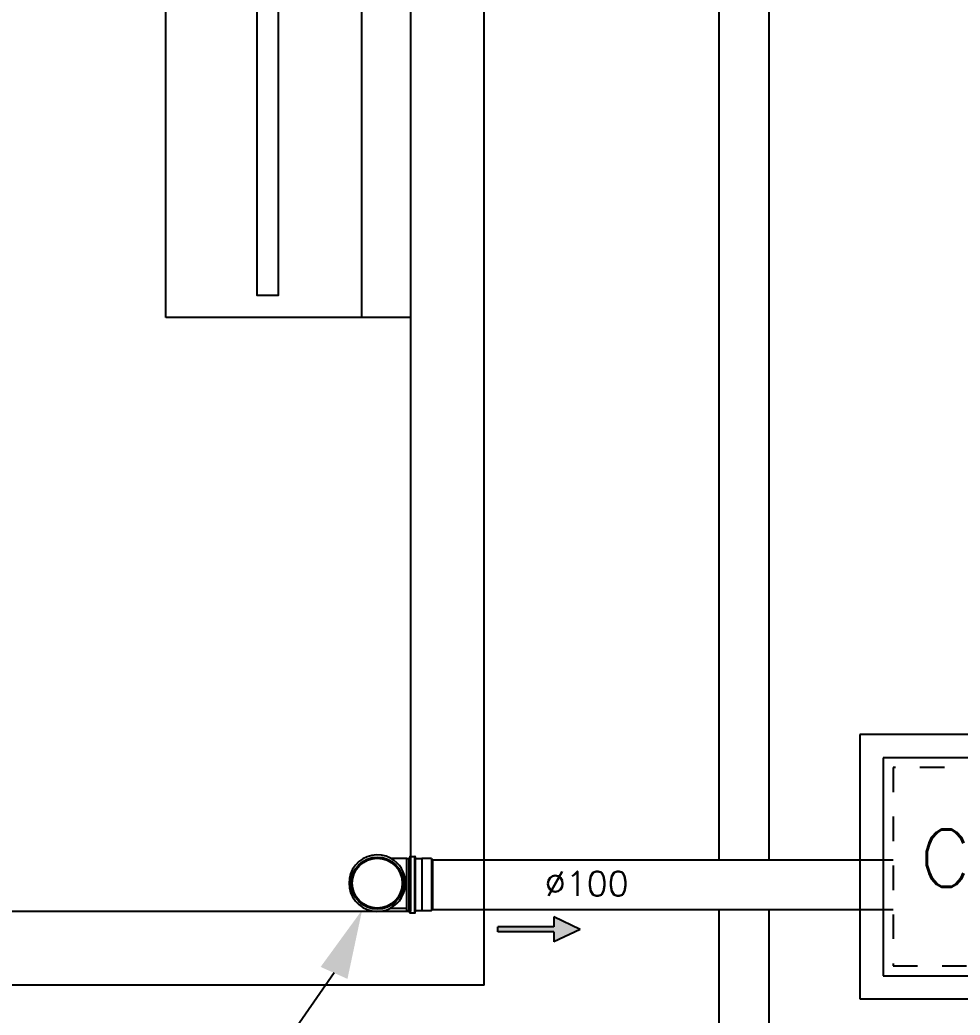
# Model space of a CAD drawing. Header units: millimetres. Extents: x 3923 to 4007, y 744 to 982.
# Drawn here: x 3974.917 to 3978.756, y 821.781 to 825.846 of the extents above; entities that cross this region are included whole.
import ezdxf
from ezdxf.enums import TextEntityAlignment as Align

# ---------------------------------------------------------------- set-up
doc = ezdxf.new("R2010")
doc.units = ezdxf.units.MM
doc.header["$LTSCALE"] = 20
doc.linetypes.add('CONTINU', pattern=[0])
doc.linetypes.add('HIDDEN', pattern=[0.375, 0.25, -0.125])
for name, color, linetype in [('A-PEN-C', 4, 'Continuous'), ('AF', 5, 'Continuous'), ('Esgoto', 5, 'Continuous'), ('HIDROGRAFIA', 4, 'Continuous'), ('HIDROSSANITÁRIO', 8, 'Continuous'), ('Texto-Tubos', 7, 'Continuous'), ('TigreCad', 3, 'Continuous'), ('Tinterno', 9, 'Continuous')]:
    doc.layers.add(name, color=color, linetype=linetype)
doc.styles.add('R80', font='simplex.shx', dxfattribs={"height": 12})
doc.styles.add('TCTUBOS-TXT', font='txt.shx')

# ---------------------------------------------------------------- blocks, each defined once
blk = doc.blocks.new('_cxareia')
for p, q in [((40, 40), (-40, 40)), ((-40, 40), (-40, -40)), ((40, -40), (40, 40)), ((-40, -40), (40, -40))]:
    blk.add_line(p, q)
at = {"color": 1, "linetype": 'Continuous', "ltscale": 0.5}
for p, q in [((33, 33), (-33, 33)), ((-33, 33), (-33, -33)), ((33, -33), (33, 33)), ((-33, -33), (33, -33))]:
    blk.add_line(p, q, dxfattribs=at)
at = {"color": 1, "linetype": 'HIDDEN', "ltscale": 0.5}
for p, q in [((30, 30), (-30, 30)), ((-30, 30), (-30, -30)), ((30, -30), (30, 30)), ((-30, -30), (30, -30))]:
    blk.add_line(p, q, dxfattribs=at)
at = {"style": 'R80'}
blk.add_text('C.A.', height=17.28, dxfattribs=at).set_placement((-21.97, -6.06))
blk = doc.blocks.new('j9n100s')
at = {"layer": 'TigreCad'}
for p, q in [((27.3, 50.8), (60, 50.8)), ((27.3, -50.8), (60, -50.8))]:
    blk.add_line(p, q, dxfattribs=at)
blk.add_circle((0, 0), 53.2, dxfattribs=at)
for start, end in [(61.785, 298.215), (298.215, 61.785)]:
    blk.add_arc((0, 0), 57.7, start, end, dxfattribs=at)
at = {"layer": 'Tinterno'}
blk.add_line((60, -50.8), (60, 50.8), dxfattribs=at)
blk.add_circle((0, 0), 51, dxfattribs=at)
blk = doc.blocks.new('11031030p')
at = {"layer": 'TigreCad'}
for p, q in [((0, -53.3), (0, 53.2)), ((0, 53.2), (4.4, 53.2)), ((6.2, 56.9), (5.4, 54)), ((7.2, 57.6), (16.6, 57.6)), ((7.2, -56.7), (7.2, 56.6)), ((16.6, -56.7), (16.6, 56.6)), ((17.6, 56.7), (17.8, 54.2)), ((18.8, 53.2), (30.9, 53.2)), ((30.9, 53.2), (31.2, 53)), ((50.9, 53), (31.2, 53)), ((50.9, 53), (53.1, 50.8)), ((53.1, -50.8), (53.1, 50.8)), ((0, -53.3), (4.4, -53.3)), ((6.2, -56.9), (5.4, -54)), ((7.2, -57.7), (16.6, -57.7)), ((17.6, -56.7), (17.8, -54.2)), ((18.8, -53.3), (30.9, -53.3)), ((30.9, -53.3), (31.2, -53)), ((31.2, -53), (50.9, -53)), ((50.9, -53), (53.1, -50.8))]:
    blk.add_line(p, q, dxfattribs=at)
for centre, start, end in [((4.4, 54.2), 270, 345), ((7.2, 56.6), 90, 165), ((16.6, 56.6), 5, 90), ((18.8, 54.2), 185, 270), ((4.4, -54.2), 15, 90), ((7.2, -56.7), 195, 270), ((16.6, -56.7), 270, 355), ((18.8, -54.2), 90, 175)]:
    blk.add_arc(centre, 1, start, end, dxfattribs=at)
at = {"layer": 'Tinterno'}
for p, q in [((5.2, -53.3), (5.2, 53.2)), ((17.9, -53.3), (17.9, 53.2)), ((30.9, 53.2), (30.9, -53.3)), ((31.2, 53), (31.2, -53)), ((50.9, 53), (50.9, -53))]:
    blk.add_line(p, q, dxfattribs=at)
blk = doc.blocks.new('Seta')
at = {"layer": 'AF'}
blk.add_hatch(color=256, dxfattribs=at).paths.add_polyline_path([(-0.1146, 0.0038), (-0.1146, -0.0062), (0, -0.0062), (0, -0.0266), (0.0534, -0.0012), (0, 0.0241), (0, 0.0038)])
for p, q in [((0.0534, -0.0012), (0, 0.0241)), ((0, 0.0241), (0, 0.0038)), ((0, 0.0038), (-0.1146, 0.0038)), ((-0.1146, -0.0062), (-0.1146, 0.0038)), ((0, -0.0062), (-0.1146, -0.0062)), ((0.0534, -0.0012), (0, -0.0266)), ((0, -0.0062), (0, -0.0266))]:
    blk.add_line(p, q, dxfattribs=at)

msp = doc.modelspace()

# ---------------------------------------------------------------- linework, layer by layer
at = {"layer": 'A-PEN-C'}
msp.add_line((3976.1997, 821.9532), (3975.4898, 820.9309), dxfattribs=at)
msp.add_solid([(3976.3144, 822.2105), (3976.1449, 821.9777), (3976.2545, 821.9288)], dxfattribs=at)
at = {"layer": 'HIDROSSANITÁRIO', "color": 8, "linetype": 'Continuous'}
for p, q in [((3976.5129, 822.2035), (3976.5129, 831.2143)), ((3976.8129, 821.9035), (3976.8129, 831.2143)), ((3976.5129, 822.2035), (3974.8197, 822.2035)), ((3976.8129, 821.9035), (3974.8197, 821.9035))]:
    msp.add_line(p, q, dxfattribs=at)
at = {"layer": 'HIDROSSANITÁRIO', "color": 8, "linetype": 'CONTINU'}
for p, q in [((3975.5129, 824.6297), (3975.5129, 829.8897)), ((3976.3129, 824.6297), (3976.3129, 829.8897)), ((3976.5129, 824.6297), (3975.5129, 824.6297))]:
    msp.add_line(p, q, dxfattribs=at)
msp.add_lwpolyline([(3975.8855, 827.9538), (3975.971, 827.9538), (3975.971, 824.7204), (3975.8855, 824.7204)], close=True, dxfattribs=at)
at = {"layer": 'TigreCad'}
for p, q in [((3977.7713, 834.5894), (3977.7713, 822.4157)), ((3977.9745, 834.5894), (3977.9745, 822.4157)), ((3976.5981, 822.4157), (3978.4823, 822.4157)), ((3976.5981, 822.2125), (3978.4823, 822.2125)), ((3977.7713, 822.2125), (3977.7713, 815.8758)), ((3977.9745, 822.2125), (3977.9745, 815.8758))]:
    msp.add_line(p, q, dxfattribs=at)

# ---------------------------------------------------------------- block references
at = {"layer": 'AF', "xscale": 2, "yscale": 2, "zscale": 2}
msp.add_blockref('Seta', (3977.0976, 822.1336), dxfattribs=at)
at = {"layer": 'Esgoto', "xscale": 0.002, "yscale": 0.002, "zscale": 0.002}
msp.add_blockref('11031030p', (3976.4963, 822.3141), dxfattribs=at)
at = {"layer": 'HIDROGRAFIA', "xscale": 0.01350000000093132, "yscale": 0.01350000000093132, "zscale": 0.01350000000093132}
msp.add_blockref('_cxareia', (3978.8873, 822.3869), dxfattribs=at)
at = {"layer": 'TigreCad', "xscale": 0.002, "yscale": 0.002, "zscale": 0.002}
msp.add_blockref('j9n100s', (3976.3763, 822.3199), dxfattribs=at)

# ---------------------------------------------------------------- texts
at = {"layer": 'Texto-Tubos', "style": 'TCTUBOS-TXT'}
msp.add_text('%%C100', height=0.1, dxfattribs=at).set_placement((3977.2317, 822.2676), align=Align.CENTER)

doc.saveas('drawing.dxf')
